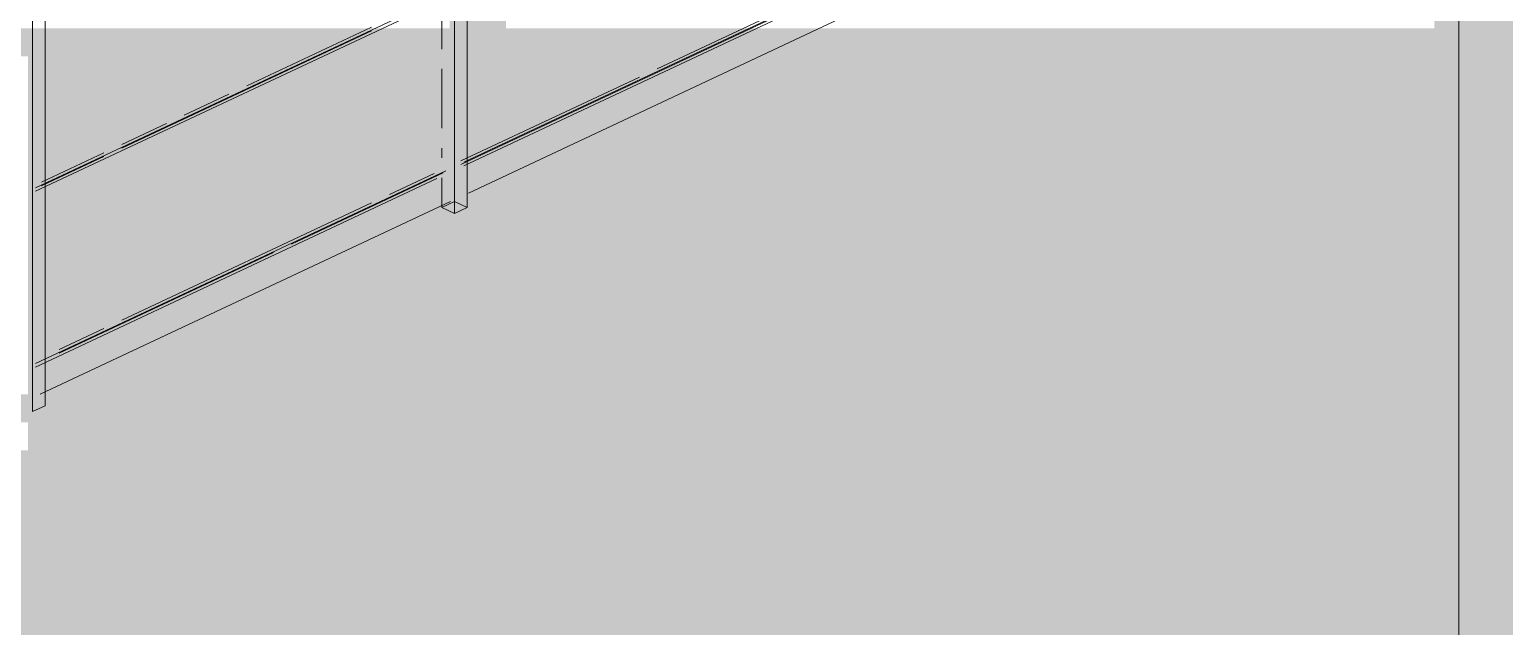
# Model space of a CAD drawing. Header units: millimetres. Extents: x 5 to 1315, y 5 to 292.
# Drawn here: x 1146.66 to 1155.4, y 218.79 to 222.33 of the extents above; entities that cross this region are included whole.
import ezdxf

# ---------------------------------------------------------------- set-up
doc = ezdxf.new("R2010")
doc.units = ezdxf.units.MM
doc.layers.add('EXISTING', color=7, linetype='Continuous')
doc.layers.add('IMAGES', color=7, linetype='Continuous')

# ---------------------------------------------------------------- blocks, each defined once
blk = doc.blocks.new('SHEET_03')
at = {"layer": 'EXISTING', "color": 250, "lineweight": 9}
for p, q in [((249.1812, 237.8888), (249.1812, 221.2373)), ((249.2562, 221.2725), (249.2562, 237.924)), ((246.7558, 220.0986), (246.7558, 236.7501)), ((246.6808, 236.7149), (246.6808, 220.0634)), ((255.1321, 203.2988), (255.1321, 224.0547)), ((254.0746, 223.6168), (249.2633, 221.358)), ((251.598, 222.6648), (250.382, 222.0939)), ((249.2188, 221.527), (251.5452, 222.6192)), ((249.2355, 221.54), (251.6147, 222.657)), ((249.2355, 221.5192), (251.6147, 222.6362)), ((246.6977, 221.3685), (249.1297, 222.5103)), ((246.6977, 221.3893), (249.0769, 222.5063)), ((249.1062, 222.2106), (249.1062, 222.5624)), ((247.2097, 221.6245), (248.6901, 222.3195)), ((248.6901, 222.3403), (247.9499, 221.9928)), ((249.1062, 221.7415), (249.1062, 222.0933)), ((250.2762, 222.0443), (249.2188, 221.5478)), ((247.8442, 221.9432), (247.5798, 221.8191)), ((247.4741, 221.7694), (247.2097, 221.6453)), ((249.1062, 221.5656), (249.1062, 221.6243)), ((247.104, 221.5957), (246.7339, 221.4219)), ((246.7339, 221.4011), (247.104, 221.5749)), ((246.6977, 220.3486), (249.1297, 221.4904)), ((246.6977, 220.3277), (249.0769, 221.4447)), ((248.2143, 221.0554), (249.1131, 221.4774)), ((249.0602, 221.4734), (248.7958, 221.3493)), ((249.1062, 221.2725), (249.1062, 221.4484)), ((249.1576, 221.3084), (246.7255, 220.1666)), ((248.6901, 221.2996), (247.2097, 220.6046)), ((249.1062, 221.2725), (249.1812, 221.3077)), ((249.1812, 221.2373), (249.1062, 221.2725)), ((249.1812, 221.3077), (249.2562, 221.2725)), ((249.2562, 221.2725), (249.1812, 221.2373)), ((246.8396, 220.41), (248.1085, 221.0058)), ((247.104, 220.555), (246.8396, 220.4309)), ((246.7558, 220.0986), (246.6808, 220.0634))]:
    blk.add_line(p, q, dxfattribs=at)
at = {"layer": 'IMAGES', "color": 7}
for points in [[(255.3184, 216.6667), (255.4851, 216.6667), (255.3184, 224), (255.4851, 224)], [(255.1518, 216.3333), (255.3184, 216.3333), (255.1518, 223.8333), (255.3184, 223.8333)], [(254.9852, 216.3333), (255.1518, 216.3333), (254.9852, 223.6667), (255.1518, 223.6667)], [(249.1529, 221.5), (249.3196, 221.5), (249.1529, 222.5), (249.3196, 222.5)], [(249.3196, 221.8333), (249.4862, 221.8333), (249.3196, 222.5), (249.4862, 222.5)], [(246.4868, 222.1667), (246.82, 222.1667), (246.4868, 222.3333), (246.82, 222.3333)], [(246.82, 222.1667), (248.3197, 222.1667), (246.82, 222.3333), (248.3197, 222.3333)], [(248.3197, 222.1667), (249.1529, 222.1667), (248.3197, 222.3333), (249.1529, 222.3333)], [(249.4862, 222.1667), (250.6526, 222.1667), (249.4862, 222.3333), (250.6526, 222.3333)], [(250.6526, 222.1667), (251.4858, 222.1667), (250.6526, 222.3333), (251.4858, 222.3333)], [(251.4858, 222.1667), (254.9852, 222.1667), (251.4858, 222.3333), (254.9852, 222.3333)], [(246.6534, 220.3333), (246.82, 220.3333), (246.6534, 222.1667), (246.82, 222.1667)], [(246.82, 221.8333), (246.9867, 221.8333), (246.82, 222.1667), (246.9867, 222.1667)], [(246.9867, 222), (248.1531, 222), (246.9867, 222.1667), (248.1531, 222.1667)], [(248.1531, 222), (248.653, 222), (248.1531, 222.1667), (248.653, 222.1667)], [(248.653, 222), (248.9863, 222), (248.653, 222.1667), (248.9863, 222.1667)], [(248.9863, 221.5), (249.1529, 221.5), (248.9863, 222.1667), (249.1529, 222.1667)], [(249.4862, 222), (250.3194, 222), (249.4862, 222.1667), (250.3194, 222.1667)], [(250.3194, 222), (251.1526, 222), (250.3194, 222.1667), (251.1526, 222.1667)], [(251.1526, 222), (254.9852, 222), (251.1526, 222.1667), (254.9852, 222.1667)], [(246.9867, 221.8333), (247.6532, 221.8333), (246.9867, 222), (247.6532, 222)], [(247.6532, 221.8333), (248.3197, 221.8333), (247.6532, 222), (248.3197, 222)], [(248.3197, 221.8333), (248.9863, 221.8333), (248.3197, 222), (248.9863, 222)], [(249.4862, 221.8333), (249.8195, 221.8333), (249.4862, 222), (249.8195, 222)], [(249.8195, 221.8333), (250.8193, 221.8333), (249.8195, 222), (250.8193, 222)], [(250.8193, 221.8333), (254.9852, 221.8333), (250.8193, 222), (254.9852, 222)], [(246.82, 221.6667), (247.3199, 221.6667), (246.82, 221.8333), (247.3199, 221.8333)], [(247.3199, 221.6667), (247.9865, 221.6667), (247.3199, 221.8333), (247.9865, 221.8333)], [(247.9865, 221.6667), (248.9863, 221.6667), (247.9865, 221.8333), (248.9863, 221.8333)], [(249.3196, 221.6667), (249.9861, 221.6667), (249.3196, 221.8333), (249.9861, 221.8333)], [(249.9861, 221.6667), (250.1527, 221.6667), (249.9861, 221.8333), (250.1527, 221.8333)], [(250.1527, 221.6667), (250.486, 221.6667), (250.1527, 221.8333), (250.486, 221.8333)], [(250.486, 221.6667), (254.9852, 221.6667), (250.486, 221.8333), (254.9852, 221.8333)], [(246.82, 221.5), (247.6532, 221.5), (246.82, 221.6667), (247.6532, 221.6667)], [(247.6532, 221.5), (248.9863, 221.5), (247.6532, 221.6667), (248.9863, 221.6667)], [(249.3196, 221.5), (249.4862, 221.5), (249.3196, 221.6667), (249.4862, 221.6667)], [(249.4862, 221.5), (249.6528, 221.5), (249.4862, 221.6667), (249.6528, 221.6667)], [(249.6528, 221.5), (250.1527, 221.5), (249.6528, 221.6667), (250.1527, 221.6667)], [(250.1527, 221.5), (254.9852, 221.5), (250.1527, 221.6667), (254.9852, 221.6667)], [(246.82, 221.3333), (247.1533, 221.3333), (246.82, 221.5), (247.1533, 221.5)], [(247.1533, 221.3333), (248.9863, 221.3333), (247.1533, 221.5), (248.9863, 221.5)], [(248.9863, 221.3333), (249.4862, 221.3333), (248.9863, 221.5), (249.4862, 221.5)], [(249.4862, 221.3333), (249.8195, 221.3333), (249.4862, 221.5), (249.8195, 221.5)], [(249.8195, 221.3333), (254.9852, 221.3333), (249.8195, 221.5), (254.9852, 221.5)], [(246.82, 220.6667), (246.9867, 220.6667), (246.82, 221.3333), (246.9867, 221.3333)], [(246.9867, 221.1667), (248.4864, 221.1667), (246.9867, 221.3333), (248.4864, 221.3333)], [(248.4864, 221.1667), (248.9863, 221.1667), (248.4864, 221.3333), (248.9863, 221.3333)], [(248.9863, 221.1667), (249.3196, 221.1667), (248.9863, 221.3333), (249.3196, 221.3333)], [(249.3196, 221.1667), (249.4862, 221.1667), (249.3196, 221.3333), (249.4862, 221.3333)], [(249.4862, 221.1667), (254.9852, 221.1667), (249.4862, 221.3333), (254.9852, 221.3333)], [(246.9867, 221), (248.1531, 221), (246.9867, 221.1667), (248.1531, 221.1667)], [(248.1531, 221), (248.3197, 221), (248.1531, 221.1667), (248.3197, 221.1667)], [(248.3197, 221), (248.4864, 221), (248.3197, 221.1667), (248.4864, 221.1667)], [(248.4864, 221), (249.1529, 221), (248.4864, 221.1667), (249.1529, 221.1667)], [(249.1529, 221), (254.9852, 221), (249.1529, 221.1667), (254.9852, 221.1667)], [(246.9867, 220.8333), (247.8198, 220.8333), (246.9867, 221), (247.8198, 221)], [(247.8198, 220.8333), (248.653, 220.8333), (247.8198, 221), (248.653, 221)], [(248.653, 220.8333), (254.9852, 220.8333), (248.653, 221), (254.9852, 221)], [(246.9867, 220.6667), (247.4866, 220.6667), (246.9867, 220.8333), (247.4866, 220.8333)], [(247.4866, 220.6667), (247.8198, 220.6667), (247.4866, 220.8333), (247.8198, 220.8333)], [(247.8198, 220.6667), (247.9865, 220.6667), (247.8198, 220.8333), (247.9865, 220.8333)], [(247.9865, 220.6667), (248.3197, 220.6667), (247.9865, 220.8333), (248.3197, 220.8333)], [(248.3197, 220.6667), (254.9852, 220.6667), (248.3197, 220.8333), (254.9852, 220.8333)], [(246.82, 220.5), (247.4866, 220.5), (246.82, 220.6667), (247.4866, 220.6667)], [(247.4866, 220.5), (247.6532, 220.5), (247.4866, 220.6667), (247.6532, 220.6667)], [(247.6532, 220.5), (247.9865, 220.5), (247.6532, 220.6667), (247.9865, 220.6667)], [(247.9865, 220.5), (254.9852, 220.5), (247.9865, 220.6667), (254.9852, 220.6667)], [(246.82, 220.3333), (247.6532, 220.3333), (246.82, 220.5), (247.6532, 220.5)], [(247.6532, 220.3333), (254.9852, 220.3333), (247.6532, 220.5), (254.9852, 220.5)], [(246.6534, 220.1667), (246.9867, 220.1667), (246.6534, 220.3333), (246.9867, 220.3333)], [(246.9867, 220.1667), (247.1533, 220.1667), (246.9867, 220.3333), (247.1533, 220.3333)], [(247.1533, 220.1667), (254.9852, 220.1667), (247.1533, 220.3333), (254.9852, 220.3333)], [(246.4868, 220), (246.82, 220), (246.4868, 220.1667), (246.82, 220.1667)], [(246.82, 220), (254.9852, 220), (246.82, 220.1667), (254.9852, 220.1667)], [(246.6534, 219.8333), (254.9852, 219.8333), (246.6534, 220), (254.9852, 220)], [(246.3201, 219.6667), (254.9852, 219.6667), (246.3201, 219.8333), (254.9852, 219.8333)], [(245.9869, 219.5), (254.9852, 219.5), (245.9869, 219.6667), (254.9852, 219.6667)], [(245.4869, 219.3333), (254.9852, 219.3333), (245.4869, 219.5), (254.9852, 219.5)], [(245.1537, 219.1667), (254.9852, 219.1667), (245.1537, 219.3333), (254.9852, 219.3333)], [(244.8204, 219), (254.9852, 219), (244.8204, 219.1667), (254.9852, 219.1667)], [(244.4871, 218.8333), (254.9852, 218.8333), (244.4871, 219), (254.9852, 219)], [(243.9872, 218.6667), (254.9852, 218.6667), (243.9872, 218.8333), (254.9852, 218.8333)]]:
    blk.add_solid(points, dxfattribs=at)

msp = doc.modelspace()

# ---------------------------------------------------------------- block references
msp.add_blockref('SHEET_03', (900, 0))

doc.saveas('drawing.dxf')
